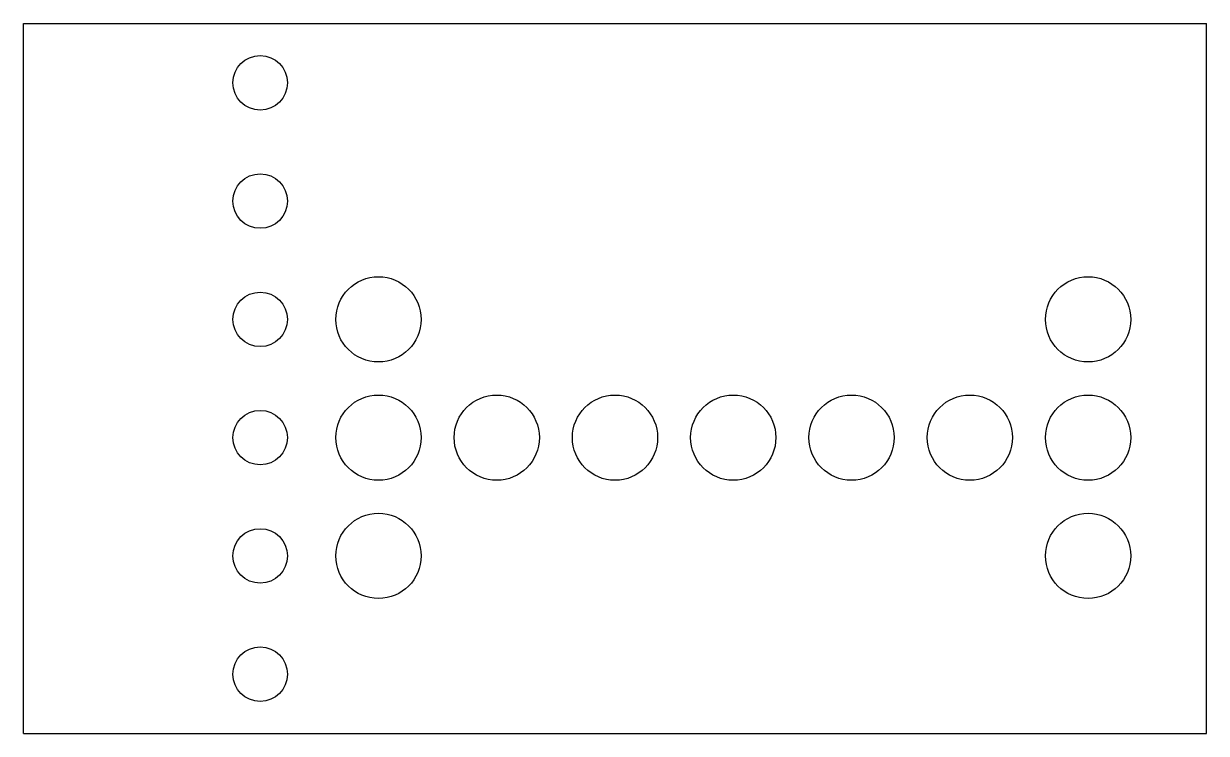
# Model space of a CAD drawing. Extents: x 0 to 25.4, y 0 to 15.2.
import ezdxf

# ---------------------------------------------------------------- set-up
doc = ezdxf.new("R2010")
doc.units = 0
doc.layers.add('JA', color=7, linetype='CONTINUOUS')

msp = doc.modelspace()

# ---------------------------------------------------------------- linework, layer by layer
at = {"layer": 'JA'}
for p, q in [((0, 0), (0, 15.24)), ((0, 15.24), (25.4, 15.24)), ((0, 15.24, 7), (25.4, 15.24)), ((25.4, 0), (25.4, 15.24)), ((0, 0), (25.4, 0))]:
    msp.add_line(p, q, dxfattribs=at)
for centre, radius in [((5.08, 13.97), 0.585), ((5.08, 11.43), 0.585), ((7.62, 8.89), 0.915), ((22.86, 8.89), 0.915), ((5.08, 8.89), 0.585), ((7.62, 6.35), 0.915), ((10.16, 6.35), 0.915), ((12.7, 6.35), 0.915), ((15.24, 6.35), 0.915), ((17.78, 6.35), 0.915), ((20.32, 6.35), 0.915), ((22.86, 6.35), 0.915), ((5.08, 6.35), 0.585), ((7.62, 3.81), 0.915), ((22.86, 3.81), 0.915), ((5.08, 3.81), 0.585), ((5.08, 1.27), 0.585)]:
    msp.add_circle(centre, radius, dxfattribs=at)

doc.saveas('drawing.dxf')
